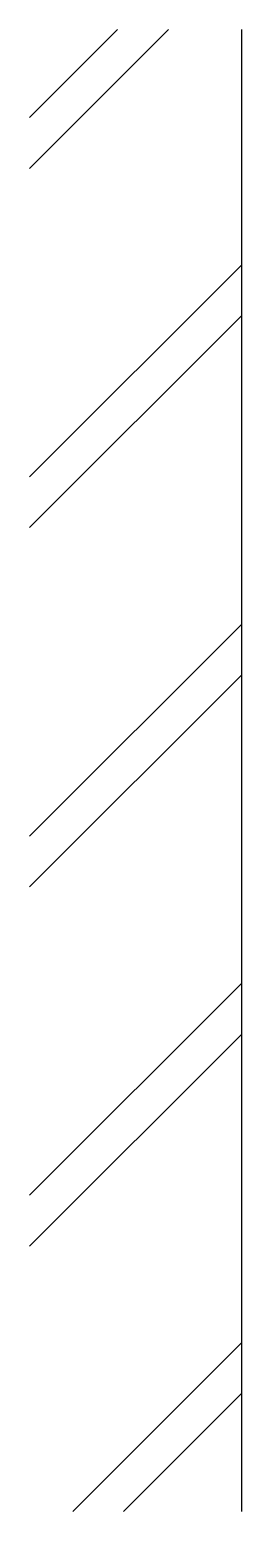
# Model space of a CAD drawing. Extents: x -0.5 to 0, y 0 to 3.5.
import ezdxf

# ---------------------------------------------------------------- set-up
doc = ezdxf.new("R2010")
doc.units = 0
doc.header["$LTSCALE"] = 0.2

msp = doc.modelspace()

# ---------------------------------------------------------------- linework, layer by layer
at = {"color": 0}
for p, q in [((-0.5, 3.2922), (-0.2922, 3.5)), ((-0.5, 3.1722), (-0.1722, 3.5)), ((-0.5, 2.4437), (0, 2.9437)), ((-0.5, 2.3237), (0, 2.8237)), ((-0.5, 1.5952), (0, 2.0952)), ((-0.5, 1.4752), (0, 1.9752)), ((-0.5, 0.7467), (0, 1.2467)), ((-0.5, 0.6267), (0, 1.1267)), ((-0.3981, 0), (0, 0.3981)), ((-0.2781, 0), (0, 0.2781))]:
    msp.add_line(p, q, dxfattribs=at)
msp.add_line((0, 3.5), (0, 0))

doc.saveas('drawing.dxf')
